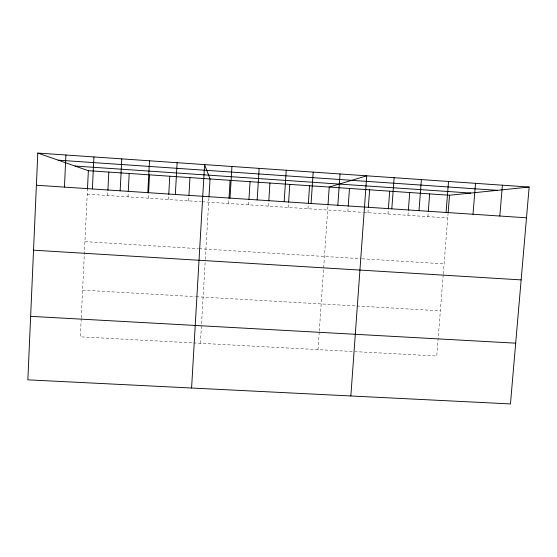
<?xml version="1.0" encoding="UTF-8"?>
<svg xmlns="http://www.w3.org/2000/svg" width="557" height="557" viewBox="0 0 557 557"><rect width="100%" height="100%" fill="white"/><g stroke="black" fill="none" stroke-linecap="round" stroke-linejoin="round"><path stroke-width="0.42" stroke-dasharray="2.79 2.09" d="M81.211 318.715L80.34 336.839L192.631 342.882M81.252 317.852L87.477 188.948M107.647 195.507L107.863 191.169M127.992 196.851L128.214 192.52M148.273 198.188L148.503 193.864M168.479 199.524L168.715 195.208M188.614 200.847L188.858 196.544M200.395 343.3L205.268 260.286M205.317 259.43L208.938 197.874M228.683 203.493L228.941 199.204M248.617 204.809L248.882 200.527M268.481 206.118L268.752 201.843M288.275 207.427L288.554 203.159M308 208.722L308.286 204.468M318.019 349.629L319.245 331.895M319.307 331.046L327.955 205.77M347.847 211.354L348.146 207.107M367.961 212.683L368.268 208.443M388.006 213.999L388.32 209.773M407.982 215.322L408.302 211.103M427.887 216.631L428.215 212.419M443.212 274.796L436.758 356.02L355.282 351.634M443.275 273.953L448.058 213.735M193.488 342.931L354.412 351.585M82.589 290.141L195.312 296.658M196.182 296.707L440.35 310.82M84.936 241.634L198.431 248.666M199.26 248.714L361.263 258.747M362.099 258.796L444.075 263.872M87.226 194.163L201.161 201.676M201.996 201.731L362.934 212.349M363.77 212.405L447.724 217.94"/><path stroke-width="0.84" d="M37.799 153.064L27.85 379.839L510.449 403.936L529.15 187.048L37.799 153.064L88.361 170.693L449.527 195.242L529.15 187.048M64.445 187.103L65.928 155.013M87.477 188.948L88.361 170.693M92.365 188.962L93.924 156.949M107.905 190.306L108.817 172.085M120.159 190.807L121.788 158.877M128.263 191.657L129.203 173.471M147.814 192.645L149.52 160.792M148.545 193L149.52 174.849M168.764 194.344L169.767 176.228M175.344 194.477L177.119 162.7M188.914 195.681L189.944 177.599M191.587 388.013L204.593 164.6L210.045 178.964L208.986 197.018M228.997 198.348L230.083 180.322M230.02 198.104L231.935 166.494M248.937 199.671L250.051 181.679M257.16 199.907L259.144 168.374M268.808 200.986L269.95 183.037M284.181 201.704L286.235 170.247M288.61 202.302L289.786 184.381M308.341 203.611L309.546 185.725M311.078 203.493L313.194 172.113M328.01 204.92L329.243 187.061L366.743 175.817L350.847 395.964M337.841 205.268L340.028 173.972M348.209 206.264L349.469 188.44M368.33 207.601L369.618 189.812M388.382 208.931L389.705 191.176M391.808 208.854L394.133 177.711M408.365 210.254L409.715 192.534M419.003 210.664L421.391 179.598M428.284 211.576L429.656 193.892M446.066 212.461L448.524 181.471M448.127 212.899L449.527 195.242M473.004 214.25L475.525 183.344M499.817 216.032L502.4 185.203M30.635 316.341L515.691 343.175M33.538 250.184L521.143 279.893M36.386 185.244L526.497 217.801M58.172 160.165L497.29 190.327M74.986 166.035L470.762 193.056"/></g></svg>
